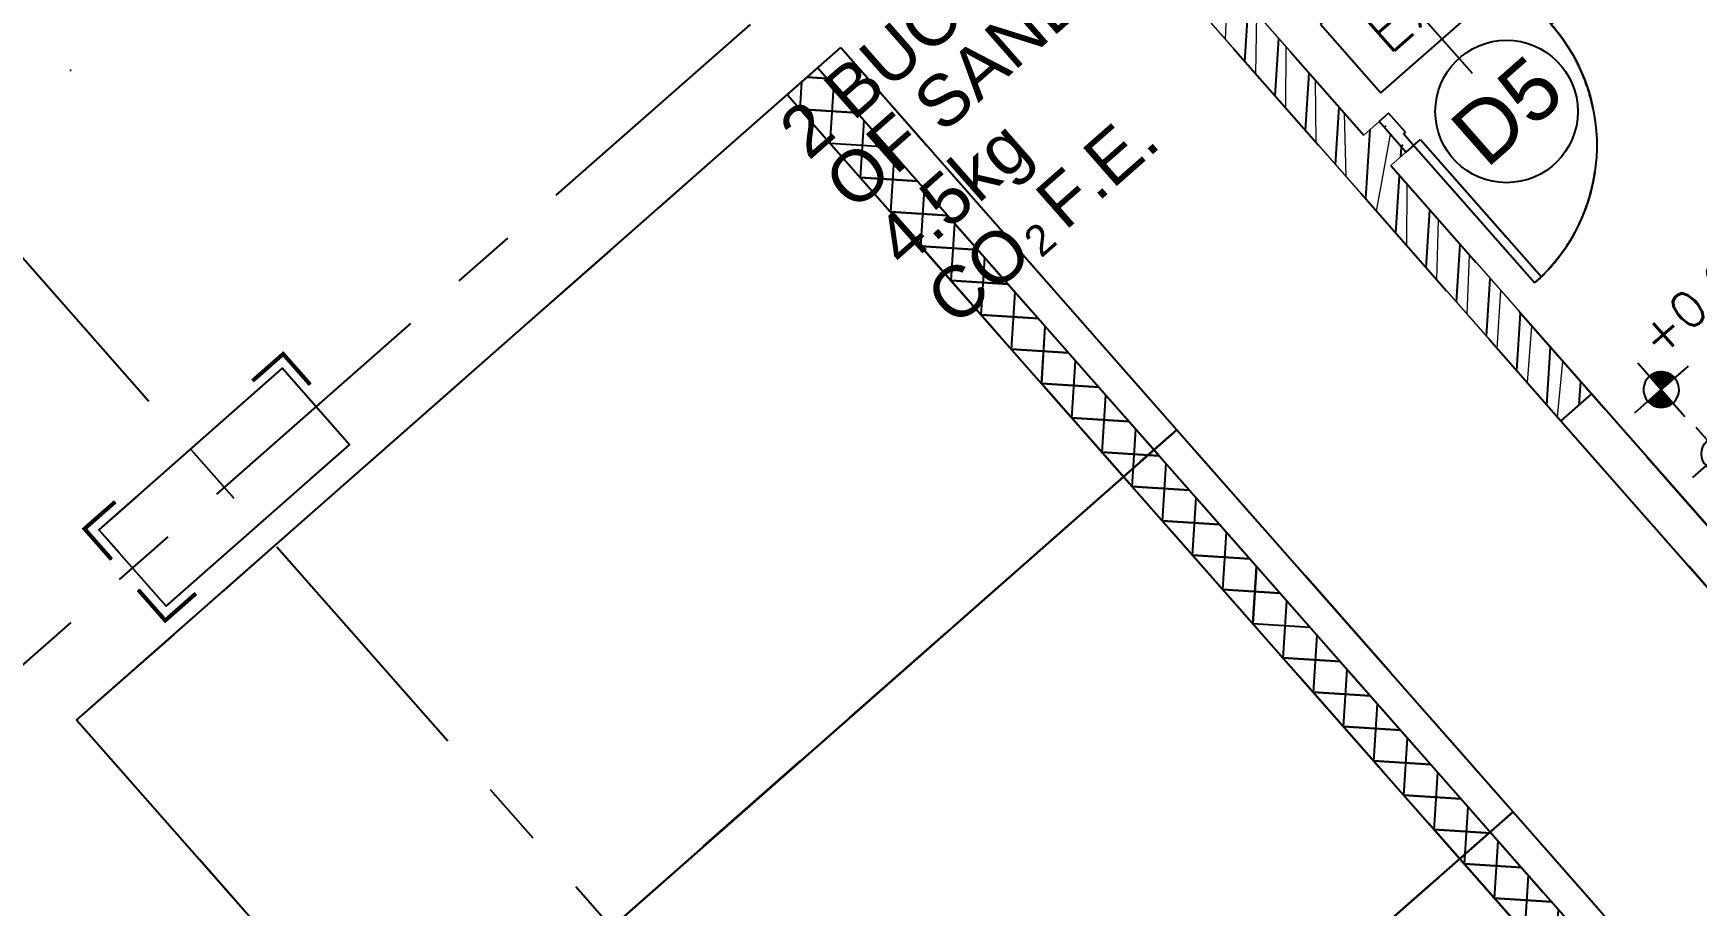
# Model space of a CAD drawing. Header units: millimetres. Extents: x 833946797 to 834440930, y 817746008 to 818399503.
# Drawn here: x 834303370 to 834311541, y 817998788 to 818003073 of the extents above; entities that cross this region are included whole.
import ezdxf
from ezdxf.enums import TextEntityAlignment as Align

# ---------------------------------------------------------------- set-up
doc = ezdxf.new("R2010")
doc.units = ezdxf.units.MM
doc.header["$LTSCALE"] = 100
for name, pattern in [('DASHDOT2', [12.7, 6.35, -3.175, 0, -3.175]), ('Grid Line', [22.224999999999994, 12.7, -3.174999999999999, 3.174999999999999, -3.174999999999999]), ('Hidden', [9.524999999999999, 6.35, -3.175])]:
    doc.linetypes.add(name, pattern=pattern)
for name, color, linetype in [('+C-160', 160, 'Hidden'), ('A-COLS', 3, 'Continuous'), ('arrow', 255, 'Continuous'), ('DLN020__', 6, 'Continuous'), ('DLN030_1', 1, 'Continuous'), ('DLN0401_', 7, 'Continuous'), ('DLN060__', 7, 'Continuous'), ('DLN325__', 7, 'Continuous'), ('DLN580__', 4, 'Continuous'), ('DLN660', 1, 'Continuous'), ('DLN810__', 1, 'Continuous'), ('FITDOOR', 7, 'Continuous'), ('LEVEL', 7, 'Continuous'), ('MOE', 6, 'DASHDOT2')]:
    doc.layers.add(name, color=color, linetype=linetype)
for name, color, linetype, lineweight in [('A-DOOR', 6, 'Continuous', 9), ('A-WALL', 7, 'Continuous', 9), ('CORNER GUARD', 2, 'Continuous', 50)]:
    doc.layers.add(name, color=color, linetype=linetype, lineweight=lineweight)
doc.styles.add('romans', font='romans.shx')
doc.styles.add('Swis721tBT', font='swissl.ttf')
doc.dimstyles.new('INTDIM', dxfattribs={"dimtxt": 200, "dimasz": 125, "dimexe": 100, "dimexo": 150, "dimgap": 80, "dimtad": 1, "dimdec": 0, "dimzin": 9, "dimdsep": 46, "dimtxsty": 'Swis721tBT', "dimblk": 'OPEN30', "dimcen": -125, "dimclrd": 256, "dimclre": 256, "dimclrt": 2, "dimaunit": 1, "dimadec": 1, "dimazin": 0, "dimtfac": 0.4444444444444444, "dimtdec": 0, "dimtix": 1, "dimtmove": 2, "dimatfit": 3, "dimldrblk": 'OPEN30', "dimfxl": 0, "dimtolj": 1, "dimlwd": -1, "dimlwe": -1, "dimarcsym": 0})
doc.dimstyles.new('INTDIM350', dxfattribs={"dimtxt": 350, "dimasz": 200, "dimexe": 100, "dimexo": 150, "dimgap": 100, "dimtad": 1, "dimdec": 0, "dimzin": 9, "dimdsep": 46, "dimtxsty": 'Swis721tBT', "dimblk": 'OPEN30', "dimcen": -125, "dimclrd": 256, "dimclre": 256, "dimclrt": 2, "dimaunit": 1, "dimadec": 1, "dimazin": 0, "dimtfac": 0.4444444444444444, "dimtdec": 0, "dimtix": 1, "dimtmove": 2, "dimatfit": 3, "dimldrblk": 'OPEN30', "dimfxl": 0, "dimtolj": 1, "dimlwd": -1, "dimlwe": -1, "dimarcsym": 0})
pattern_1 = [(86.3501958279957, (-1.192092895507812e-07, 1.192092895507812e-07), (-158.4280186349138, 10.10571182131174), [])]

# ---------------------------------------------------------------- blocks, each defined once
blk = doc.blocks.new('_Open30')
at = {"color": 0, "linetype": 'ByBlock', "lineweight": -2}
for p, q in [((-1, 0.26794919), (0, 0)), ((0, 0), (-1, -0.26794919)), ((0, 0), (-1, 0))]:
    blk.add_line(p, q, dxfattribs=at)
blk = doc.blocks.new('*D30')
at = {"layer": 'Defpoints', "color": 0}
for p in [(834315938.6100206, 818045751.3765471), (834317314.1239, 818044188.4256722), (834265417.4671645, 818001288.9865495)]:
    blk.add_point(p, dxfattribs=at)
at = {"layer": 'DLN030_1', "linetype": 'Continuous'}
for p, q in [((834316037.7089597, 818045638.7737039), (834317380.1898594, 818044113.35711)), ((834266943.1187557, 817999858.1669255), (834317163.986776, 818044056.2937535)), ((834265516.5661036, 818001176.3837065), (834266859.047591, 817999650.9664446))]:
    blk.add_line(p, q, dxfattribs=at)
at = {"layer": 'DLN030_1', "xscale": 200, "yscale": 200, "zscale": 200}
for p, rotation in [((834317314.1239, 818044188.4256722), 41.35019658541407), ((834266792.9816316, 817999726.0350068), 221.350196585414)]:
    blk.add_blockref('_Open30', p, dxfattribs=dict(at, rotation=rotation))
at = {"layer": 'DLN030_1', "color": 2, "insert": (834291094.813788, 818022092.5010924), "char_height": 400, "attachment_point": 1, "rotation": 41.350196585414075, "line_spacing_factor": 0.9385317878468563, "style": 'Swis721tBT'}
blk.add_mtext('\\A1;67300', dxfattribs=at)
blk = doc.blocks.new('*X5')
at = {"color": 0}
for p, q in [((45955.88296590155, 42700), (46155.82083605308, 42700)), ((45956.13663634944, 42693.75), (46155.82083605308, 42693.75)), ((45956.58659627086, 42687.5), (46155.82083605308, 42687.5)), ((45957.23417992554, 42681.25), (46155.82083605308, 42681.25)), ((45958.08132891748, 42675), (46155.82083605308, 42675)), ((45959.13062182577, 42668.75), (46155.82083605308, 42668.75)), ((45960.38531455532, 42662.5), (46155.82083605308, 42662.5)), ((45961.84939291411, 42656.25), (46155.82083605308, 42656.25)), ((45963.52763949186, 42650), (46155.82083605308, 42650)), ((45965.42571759076, 42643.75), (46155.82083605308, 42643.75)), ((45967.55027588873, 42637.5), (46155.82083605308, 42637.5)), ((45969.90907871936, 42631.25), (46155.82083605308, 42631.25)), ((45972.51116853599, 42625), (46155.82083605308, 42625)), ((45975.3670694097, 42618.75), (46155.82083605308, 42618.75)), ((45978.48904368043, 42612.5), (46155.82083605308, 42612.5)), ((45981.89141854007, 42606.25), (46155.82083605308, 42606.25)), ((45985.59100621493, 42600), (46155.82083605308, 42600)), ((45989.60765168721, 42593.75), (46155.82083605308, 42593.75)), ((45993.96495773042, 42587.5), (46155.82083605308, 42587.5)), ((45998.69126201334, 42581.25), (46155.82083605308, 42581.25)), ((46003.82098168398, 42575), (46155.82083605308, 42575)), ((46009.39650945896, 42568.75), (46155.82083605308, 42568.75)), ((46015.47096569654, 42562.5), (46155.82083605308, 42562.5)), ((46022.11233295992, 42556.25), (46155.82083605308, 42556.25)), ((46029.4099326874, 42550), (46155.82083605308, 42550)), ((46037.48510949494, 42543.75), (46155.82083605308, 42543.75)), ((46046.51005492607, 42537.5), (46155.82083605308, 42537.5)), ((46056.74397416842, 42531.25), (46155.82083605308, 42531.25)), ((46068.61144864996, 42525), (46155.82083605308, 42525)), ((46082.90578313846, 42518.75), (46155.82083605308, 42518.75)), ((46101.51054575652, 42512.5), (46155.82083605308, 42512.5)), ((46133.36008534408, 42506.25), (46155.82083605308, 42506.25))]:
    blk.add_line(p, q, dxfattribs=at)
blk = doc.blocks.new('*X4')
at = {"color": 0}
for p, q in [((46155.82083605308, 42900), (46200.19499327346, 42900)), ((46155.82083605308, 42893.75), (46221.90936394812, 42893.75)), ((46155.82083605308, 42887.5), (46237.60222886274, 42887.5)), ((46155.82083605308, 42881.25), (46250.32254979523, 42881.25)), ((46155.82083605308, 42875), (46261.15281880532, 42875)), ((46155.82083605308, 42868.75), (46270.62917321041, 42868.75)), ((46155.82083605308, 42862.5), (46279.06432258031, 42862.5)), ((46155.82083605308, 42856.25), (46286.65980066876, 42856.25)), ((46155.82083605308, 42850), (46293.55459136389, 42850)), ((46155.82083605308, 42843.75), (46299.84935768103, 42843.75)), ((46155.82083605308, 42837.5), (46305.6197603913, 42837.5)), ((46155.82083605308, 42831.25), (46310.92433512129, 42831.25)), ((46155.82083605308, 42825), (46315.8094235008, 42825)), ((46155.82083605308, 42818.75), (46320.31240362975, 42818.75)), ((46155.82083605308, 42812.5), (46324.46388658926, 42812.5)), ((46155.82083605308, 42806.25), (46328.28925688629, 42806.25)), ((46155.82083605308, 42800), (46331.80978137356, 42800)), ((46155.82083605308, 42793.75), (46335.04342549239, 42793.75)), ((46155.82083605308, 42787.5), (46338.0054656343, 42787.5)), ((46155.82083605308, 42781.25), (46340.70895613168, 42781.25)), ((46155.82083605308, 42775), (46343.16509039923, 42775)), ((46155.82083605308, 42768.75), (46345.38348355208, 42768.75)), ((46155.82083605308, 42762.5), (46347.37239573649, 42762.5)), ((46155.82083605308, 42756.25), (46349.13890998229, 42756.25)), ((46155.82083605308, 42750), (46350.68907460933, 42750)), ((46155.82083605308, 42743.75), (46352.02801759425, 42743.75)), ((46155.82083605308, 42737.5), (46353.16003838917, 42737.5)), ((46155.82083605308, 42731.25), (46354.08868132608, 42731.25)), ((46155.82083605308, 42725), (46354.81679369925, 42725)), ((46155.82083605308, 42718.75), (46355.34657085896, 42718.75)), ((46155.82083605308, 42712.5), (46355.67959002734, 42712.5)), ((46155.82083605308, 42706.25), (46355.81683408978, 42706.25))]:
    blk.add_line(p, q, dxfattribs=at)
blk = doc.blocks.new('ELFIN')
at = {"layer": 'LEVEL'}
for p, q in [((0, 0.5), (0, 0)), ((0, 0), (-0.5, 0)), ((0, 0), (0, -0.5)), ((0.5, 0), (0, 0))]:
    blk.add_line(p, q, dxfattribs=at)
for start, end in [(90, 180), (0, 90), (180, 270), (270, 0)]:
    blk.add_arc((0, 0), 0.25, start, end, dxfattribs=at)
at = {"layer": 'LEVEL', "xscale": 0.00125, "yscale": 0.00125, "zscale": 0.00125}
for name in ['*X4', '*X5']:
    blk.add_blockref(name, (-57.69477604507119, -53.38123098095821), dxfattribs=at)
at = {"layer": 'LEVEL', "style": 'romans'}
blk.add_attdef('ELFIN', (0.2542374787153676, 0.3469263632723596), '', height=0.5, dxfattribs=at)
blk = doc.blocks.new('ELEX')
at = {"layer": 'LEVEL'}
for p, q in [((0, 0.5), (0, -0.5)), ((0.5, 0), (-0.5, 0))]:
    blk.add_line(p, q, dxfattribs=at)
blk.add_circle((0, 0), 0.25, dxfattribs=at)
at = {"layer": 'LEVEL', "style": 'romans'}
blk.add_attdef('ELEX', (0.2567988680821145, 0.3535533905960619), '', height=0.5, dxfattribs=at)
blk = doc.blocks.new('DLN_Parking - Parking - 2500 x 5000 _WL_-1233168-Car Park_B2_F')
at = {"layer": 'DLN660'}
for p, q in [((0, 0), (0, 5000)), ((0, 5000), (2500.000000000001, 5000.000000000002)), ((2500.000000000001, 5000.000000000002), (2500, 0)), ((2500, 0), (0, 0))]:
    blk.add_line(p, q, dxfattribs=at)
blk = doc.blocks.new('CORNER GUARD')
at = {"layer": 'CORNER GUARD', "color": 0, "const_width": 20}
blk.add_lwpolyline([(-150.0000007152557, -49.99999976158142), (49.99999976158142, -49.99999988079071), (49.99999952316284, 150.0000001192093)], dxfattribs=at)
at = {"layer": 'Defpoints', "color": 0}
blk.add_lwpolyline([(-150.0000007152557, 1.192092895507812e-07), (-4.76837158203125e-07, 2.384185791015625e-07), (-4.76837158203125e-07, 150.0000001192093)], dxfattribs=at)
blk = doc.blocks.new('DR1CD')
at = {"layer": 'FITDOOR'}
for p, q in [((0, 1), (45, 1)), ((0, 1), (0, 0)), ((45, 0), (45, 1)), ((0, 0), (45, 0))]:
    blk.add_line(p, q, dxfattribs=at)
blk = doc.blocks.new('DR1CM')
at = {"layer": 'FITDOOR', "color": 6}
blk.add_arc((0, 0), 1, 0, 90, dxfattribs=at)
blk = doc.blocks.new('DLN-Single Door - Opening 2 - 950 x2138 _WH_-1922936-Car Park_B2_F')
at = {"layer": 'A-WALL', "lineweight": 25}
for p, q in [((-500.0000000002328, -99.99999989528442), (-499.9999999995343, 100.0000000001164)), ((499.9999999997672, -99.99999996821862), (500.0000000162981, 100.0000000337022))]:
    blk.add_line(p, q, dxfattribs=at)
at = {"layer": 'FITDOOR'}
for p, q in [((-437.4999999995343, 100.0000000022119), (-499.9999999995343, 100.0000000001164)), ((-499.9999999983702, 62.50000000011642), (-499.9999999995343, 100.0000000001164)), ((-437.4999999969732, -24.99999999796273), (-437.4999999995343, 100.0000000022119)), ((437.5000000004657, 100.0000000314903), (500.0000000006985, 100.0000000335276)), ((437.5000000030268, -24.99999996868428), (437.5000000004657, 100.0000000314903)), ((500.0000000018626, 62.50000003346941), (500.0000000006985, 100.0000000335276)), ((-487.9999999983702, 62.50000000040745), (-499.9999999983702, 62.50000000011642)), ((488.0000000018626, 62.50000003312016), (500.0000000018626, 62.50000003346941)), ((-499.9999999960419, -100.000000001397), (-499.999999997206, -62.50000000145519)), ((-487.999999997206, -62.50000000098953), (-499.999999997206, -62.50000000145519)), ((-449.999999995809, -99.99999999976717), (-449.9999999969732, -24.99999999842839)), ((-437.4999999969732, -24.99999999796273), (-449.9999999969732, -24.99999999842839)), ((437.5000000030268, -24.99999996868428), (450.0000000030268, -24.99999996821862)), ((450.000000004191, -99.9999999696156), (450.0000000030268, -24.99999996821862)), ((488.0000000030268, -62.49999996850966), (500.0000000030268, -62.49999996798579)), ((500.000000004191, -99.99999996798579), (500.0000000030268, -62.49999996798579)), ((-449.999999995809, -99.99999999976717), (-499.9999999960419, -100.000000001397)), ((450.000000004191, -99.9999999696156), (500.000000004191, -99.99999996798579))]:
    blk.add_line(p, q, dxfattribs=at)
at = {"layer": 'DLN325__', "extrusion": (0, 0, -1), "yscale": 899.9999999999994, "zscale": -0.9999999999999993, "rotation": 179.9999999980843}
blk.add_blockref('DR1CD', (449.9999999951106, -100.0000000000582), dxfattribs=at)
at = {"layer": 'DLN325__', "extrusion": (0, 0, -1), "xscale": 899.9999999999986, "yscale": 899.9999999999986, "zscale": -899.9999999999986, "rotation": 179.9999999980843}
blk.add_blockref('DR1CM', (449.9999999951106, -100.0000000000582), dxfattribs=at)
blk = doc.blocks.new('DLN-Single Door - Opening 5 -  950 x 2025 _WH_-1665005-Car Park_B2_F')
at = {"layer": 'A-DOOR', "rotation": 359.9999999999991}
blk.add_blockref('DLN-Single Door - Opening 2 - 950 x2138 _WH_-1922936-Car Park_B2_F', (4.999999999534339, 2.328306436538696e-10), dxfattribs=at)
blk = doc.blocks.new('FSEX')
at = {"layer": 'DLN580__'}
for p, q in [((7.275957614183426e-11, 0.5), (7.275957614183426e-11, 0)), ((7.275957614183426e-11, 0.5), (0.9999999999563443, 0.5)), ((0.9999999999563443, 0.5), (1.00000000007276, 0)), ((7.275957614183426e-11, 0), (1.00000000007276, 0))]:
    blk.add_line(p, q, dxfattribs=at)
at = {"layer": 'DLN580__', "style": 'romans'}
blk.add_text('EXIT', height=0.25, dxfattribs=at).set_placement((0.5000000001891749, 0.2499999997671694), align=Align.MIDDLE)
blk = doc.blocks.new('*D105')
at = {"layer": 'Defpoints', "color": 0, "ltscale": 1.5}
for p in [(834308027.6279142, 818005615.7702779, 0.07028772469116412), (834282396.3964703, 817990018.6766576, 0.07028772469116412), (834284248.8423473, 817989719.1091006), (834281716.2108548, 817989644.7147202, 0.07028772469116412), (834286473.8555721, 817987663.2062883, 0.07028772469116412)]:
    blk.add_point(p, dxfattribs=at)
at = {"layer": 'MOE', "linetype": 'Continuous', "ltscale": 1.5}
blk.add_arc((834282363.5510389, 817990037.6508368), 1912.012592885631, 335.9817714755513, 25.26181261468687, dxfattribs=at)
at = {"layer": 'MOE', "ltscale": 1.5, "xscale": 200, "yscale": 200, "zscale": 200}
for p, rotation in [((834283998.0184056, 817991029.7741066), 118.2598019028831), ((834284019.1654139, 817989081.2339838), 242.983782187355)]:
    blk.add_blockref('_Open30', p, dxfattribs=dict(at, rotation=rotation))
at = {"layer": 'MOE', "color": 2, "ltscale": 1.5, "insert": (834284555.3055726, 817990061.4373889), "char_height": 350, "attachment_point": 5, "rotation": 270.6217920446079, "style": 'Swis721tBT'}
blk.add_mtext('\\A1;{\\C1;>30%%D}', dxfattribs=at)
blk = doc.blocks.new('A$C029C5A43')
at = {"layer": '+C-160'}
for p, q in [((50720.9615342617, 80515.69955301285), (50520.96153378487, 80515.69955289364)), ((50520.96153378487, 80515.69955289364), (50520.9615342617, 80315.69955301285)), ((51620.96153497696, 80515.69955062866), (51820.9615354538, 80515.69955086708)), ((51820.9615354538, 80515.69955086708), (51820.96153497696, 80315.69955086708)), ((50720.96153450012, 80465.69955313206), (50570.96153402328, 80465.69955289364)), ((50570.96153402328, 80465.69955289364), (50570.9615342617, 80315.69955289364)), ((50570.96153736115, 80465.69954741001), (50570.96153569221, 79965.69954764843)), ((51770.96153736115, 80465.69954502583), (50570.96153736115, 80465.69954741001)), ((51770.96153712273, 80465.69954490662), (50570.96153688431, 80465.6995472908)), ((50570.96153688431, 80465.6995472908), (50570.96153569221, 79965.69954764843)), ((51620.96153497696, 80465.69955074787), (51770.96153497696, 80465.69955062866)), ((51770.96153497696, 80465.69955062866), (51770.96153497696, 80315.69955086708)), ((51770.96153640747, 79965.69954490662), (51770.96153736115, 80465.69954502583)), ((51770.96153640747, 79965.69954490662), (51770.96153712273, 80465.69954490662)), ((56316.32889080048, 80465.69955170155), (56316.32541036606, 76122.4701526165)), ((56516.32889032364, 80265.69955170155, -0.0093365712309606), (56516.32816314697, 77815.69886851311, -0.02806628450367191)), ((50520.96153450012, 79915.69955325127), (50520.96153450012, 80115.69955325127)), ((50570.96153497696, 79965.69955325127), (50570.96153450012, 80115.69955325127)), ((50720.96153497696, 79965.69955337048), (50570.96153497696, 79965.69955325127)), ((50570.96153569221, 79965.69954764843), (51770.96153640747, 79965.69954490662)), ((50570.96153569221, 79965.69954764843), (51770.96153640747, 79965.69954490662)), ((50720.96153497696, 79915.69955348969), (50520.96153450012, 79915.69955325127)), ((49870.96153783798, 77335.69955420494), (49870.96153783798, 79835.69955420494)), ((49870.96153783798, 79835.69955420494), (54870.96153783798, 79835.69955420494)), ((54521.13523674011, 79740.03275048733), (54616.80204057693, 79835.69955444336)), ((54521.13523650169, 79835.69955444336), (54720.96153998375, 79835.69955468178)), ((54521.1352353096, 47765.70351755619), (54521.13523650169, 79835.69955444336)), ((54720.96153998375, 79766.45982027054), (54651.72180557251, 79835.69955468178)), ((54720.96153998375, 79835.69955468178), (54720.96153783798, 47765.70351755619)), ((54870.96153783798, 79835.69955420494), (54870.96153783798, 77335.69955420494)), ((54720.96153998375, 79541.95341706276), (54521.13523650169, 79741.77972054482)), ((54521.13523674011, 79515.52634763718), (54720.96154022217, 79715.3526507616)), ((54720.96153998375, 79317.44701421261), (54521.13523674011, 79517.27331745625)), ((54521.13523674011, 79291.01994466782), (54720.96154022217, 79490.84624791145)), ((54720.96153974533, 79092.94061100483), (54521.13523650169, 79292.76691448689)), ((54521.13523674011, 79066.51354169846), (54720.96153998375, 79266.33984470367)), ((54720.96153998375, 78868.43420791626), (54521.13523674011, 79068.26051139832)), ((54521.13523674011, 78842.0071387291), (54720.96153974533, 79041.83344185352)), ((54720.96153974533, 78643.9278049469), (54521.13523650169, 78843.75410830975)), ((54521.13523674011, 78617.50073552132), (54720.96153974533, 78817.32703876495)), ((54720.96153974533, 78419.42140185833), (54521.13523674011, 78619.24770510197)), ((56316.32729411125, 78471.76590442657), (56516.32841825485, 78671.76702833176)), ((54521.13523674011, 78392.99433267117), (54720.96153974533, 78592.8206357956)), ((54720.96153974533, 78194.91499876976), (54521.13523650169, 78394.74130225182)), ((54521.13523674011, 78168.4879297018), (54720.96153974533, 78368.31423282623)), ((56316.32711410522, 78247.25932133198), (56516.32835149765, 78447.2605587244)), ((56316.32693433762, 78022.7527384758), (56516.32828497887, 78222.75408923626)), ((54720.96153974533, 77970.40859568119), (54521.13523650169, 78170.23489904404)), ((54521.13523674011, 77943.98152673244), (54720.96153974533, 78143.80782997608)), ((56316.32675433159, 77798.24615550041), (56516.32821846008, 77998.24761939049)), ((54720.96153974533, 77745.90219259262), (54521.13523650169, 77945.72849595547)), ((54521.13523674011, 77719.47512376308), (54720.96153998375, 77919.30142688751)), ((56316.32657432556, 77573.73957240582), (56557.88601660728, 77815.29901444912)), ((56678.82808065414, 77815.69887530804, -0.03018234435550822), (56616.32808065414, 77815.69887161255, -0.03018234435550822)), ((56616.32808303833, 77778.19887161255, -0.03018234435550822), (56616.32808065414, 77815.69887161255, -0.03018234435550822)), ((56678.82808828354, 77690.69887518883, -0.03018234435550822), (56678.82808065414, 77815.69887530804, -0.03018234435550822)), ((54720.96153974533, 77521.39578962326), (54521.13523626328, 77721.2220929861)), ((56628.32808303833, 77778.1988722086, -0.03018234435550822), (56616.32808303833, 77778.19887161255, -0.03018234435550822)), ((54521.13523650169, 77494.96872079372), (54720.96153974533, 77694.79502391815)), ((56582.37967252731, 77615.28626787663), (56616.32803249359, 77649.23462748528)), ((56616.32809257507, 77615.69887161255, -0.03018234435550822), (56616.32809042931, 77653.19887161255, -0.03018234435550822)), ((56628.32809019089, 77653.1988722086, -0.03018234435550822), (56616.32809042931, 77653.19887161255, -0.03018234435550822)), ((56678.82808828354, 77690.69887518883, -0.03018234435550822), (56666.32808804512, 77690.69887459278, -0.03018234435550822)), ((56666.32809257507, 77615.69887447357, -0.03018234435550822), (56666.32808804512, 77690.69887459278, -0.03018234435550822)), ((56516.32810378075, 77615.68612098694, -0.02959533771113929), (56516.32651615143, 72265.29376471043, -0.07049790374274484)), ((56666.32809257507, 77615.69887447357, -0.03018234435550822), (56616.32809257507, 77615.69887161255, -0.03018234435550822)), ((56666.32809257507, 77615.69887447357, -0.03018234435550822), (56711.32809257507, 77615.69887721539, -0.03018234435550822)), ((56666.32814455032, 76715.69887459278, -0.03018234435550822), (56666.32809257507, 77615.69887447357, -0.03018234435550822)), ((56711.32809257507, 77615.69887721539, -0.03018234435550822), (56711.32814455032, 76715.69887709618, -0.03018234435550822)), ((54720.96153974533, 77296.88938653469), (54521.13523650169, 77496.71568989754)), ((54521.13523674011, 77270.46231782436), (54720.96153974533, 77470.28862094879)), ((56316.32639455795, 77349.23298954964), (56516.32808542252, 77549.2346804142)), ((54870.96153783798, 77335.69955420494), (49870.96153783798, 77335.69955420494)), ((49870.96153736115, 77335.69955444336), (54870.96153759956, 77335.69955444336)), ((54870.96153759956, 77335.69955444336), (54870.96153736115, 74835.69955444336)), ((56316.32621479034, 77124.72640645504), (56516.32801866531, 77324.72821056843)), ((54720.96153974533, 77072.38298332691), (54521.13523650169, 77272.20928668976)), ((54521.13523674011, 77045.955914855), (54720.96153974533, 77245.78221797943)), ((56316.3260345459, 76900.21982359886), (56516.32795214653, 77100.2217411995)), ((54720.96153974533, 76847.87658035755), (54521.13523626328, 77047.70288360119)), ((54521.13523650169, 76821.44951176643), (54720.96153974533, 77021.27581489086)), ((54720.96153974533, 76623.37017726898), (54521.13523626328, 76823.19648063183)), ((56316.32585477829, 76675.71324062347), (56516.32788562775, 76875.71527147293)), ((54521.13523674011, 76596.94310891628), (54720.96153974533, 76796.7694119215)), ((56666.32814455032, 76715.69887459278, -0.03018234435550822), (56711.32814455032, 76715.69887709618, -0.03018234435550822)), ((54720.96153974533, 76398.86377418041), (54521.13523650169, 76598.69007766247)), ((54521.13523674011, 76372.43670582771), (54720.96153974533, 76572.26300895214)), ((56316.32567453384, 76451.20665764809), (56516.32781887054, 76651.20880186558)), ((56316.32549476624, 76226.70007455349), (56516.32775259018, 76426.70233225822)), ((54720.96153974533, 76174.35737109184), (54521.13523626328, 76374.18367445469)), ((54521.13523650169, 76147.93030285835), (54720.96153974533, 76347.75660610199)), ((56436.202023983, 76122.07020103931), (56516.32768583298, 76202.19586277008)), ((54720.96153974533, 75949.85096812248), (54521.13523650169, 76149.67727136612)), ((54521.13523650169, 75923.42389988899), (54720.96153974533, 76123.25020301342)), ((56316.32540607452, 76122.47015202045), (56316.32215070724, 72065.30244731903)), ((56516.32766103745, 76122.46999168396, -0.04101064471602886), (56316.32540607452, 76122.47015202045)), ((56516.32961034775, 76122.46999192238), (56316.32540631294, 76122.47015225887)), ((56516.32651662827, 72265.70022392273), (56516.32961034775, 76122.46999192238)), ((54720.96153974533, 75725.3445649147), (54521.13523626328, 75925.17086827755)), ((54521.13523674011, 75698.91749691963), (54720.96153974533, 75898.74379992485)), ((54720.96153974533, 75500.83816194534), (54521.13523626328, 75700.66446530819)), ((54521.13523650169, 75474.41109406948), (54720.96153974533, 75674.2373970747)), ((54720.96153974533, 75276.33175873756), (54521.13523650169, 75476.15806221962)), ((54521.13523674011, 75249.90469098091), (54720.96153974533, 75449.73099398613)), ((54720.96153974533, 75051.8253557682), (54521.13523650169, 75251.65165901184)), ((54521.13523650169, 75025.39828789234), (54720.96153974533, 75225.22459101677)), ((54720.96153950691, 74827.31895279884), (54521.13523626328, 75027.14525604248)), ((54521.13523674011, 74800.8918851614), (54720.96153974533, 75000.7181879282)), ((49870.96153783798, 74835.69955432415), (54870.96153783798, 74835.69955432415)), ((54870.96153736115, 74835.69955444336), (49870.96153759956, 74835.69955444336)), ((54720.96153950691, 74602.81254959106), (54521.13523626328, 74802.63885295391)), ((54521.13523650169, 74576.38548207283), (54720.96153974533, 74776.21178507805)), ((54870.96153783798, 74835.69955432415), (54870.96153759956, 72335.69955444336)), ((54720.96153974533, 74378.3061465025), (54521.13523626328, 74578.13244986534)), ((54521.13523650169, 74351.87907910347), (54720.96153974533, 74551.70538210869))]:
    blk.add_line(p, q, dxfattribs=at)
at = {"layer": '+C-160', "lineweight": 18}
for p, q in [((51770.96153736115, 80465.6995447874, 0.07028772469116404), (50570.96153783798, 80465.6995472908, 0.07028772469116404)), ((50570.96153783798, 80465.6995472908, 0.07028772469116404), (50570.96153664589, 79965.69954741001, 0.07028772469116404)), ((51770.96153688431, 79965.69954490662, 0.07028772469116404), (51770.96153736115, 80465.6995447874, 0.07028772469116404)), ((50570.96153664589, 79965.69954741001, 0.07028772469116404), (51770.96153688431, 79965.69954490662, 0.07028772469116404)), ((56516.32816314697, 77815.69886851311, -0.02806628450367191), (56616.32808113098, 77815.69887161255, -0.03018234435550822)), ((56616.32802224159, 77815.68612456322, -0.00629230130741866), (56616.32802200317, 77615.68612468243, -0.00629230130741866)), ((56516.328104496, 77615.68612134457, -0.004176241455582347), (56616.32802200317, 77615.68612468243, -0.00629230130741866))]:
    blk.add_line(p, q, dxfattribs=at)
at = {"layer": '+C-160', "ltscale": 1.5}
blk.add_line((57116.32802343369, 77690.28626799583), (57116.32802557945, 78415.28452646732), dxfattribs=at)
at = {"layer": '+C-160', "lineweight": 25}
blk.add_line((56616.32809257507, 77615.69887161255, -0.03018234435550822), (56616.32808065414, 77815.69887161255, -0.03018234435550822), dxfattribs=at)
at = {"layer": '+C-160'}
blk.add_arc((56666.32809257507, 77615.69887447357, -0.03018234435550822), 899.9999999999985, 270, 3.415094585006371e-06, dxfattribs=at)

msp = doc.modelspace()

# ---------------------------------------------------------------- hatches: boundary and pattern name
at = {"layer": 'A-WALL'}
h = msp.add_hatch(dxfattribs=at)
h.set_pattern_fill('ANSI31', scale=50, angle=-6.361109362927034e-15)
h.set_pattern_definition(pattern_1)
edge = h.paths.add_edge_path()
edge.add_line((834373398.9201546, 817975260.548027), (834373587.7881666, 817975426.7660248))
edge.add_line((834373587.7881668, 817975426.7660248), (834373233.2643241, 817980497.9923743))
edge.add_line((834373233.2643241, 817980497.9923743), (834338943.7585428, 818019460.0237285))
edge.add_arc((834332615.6261824, 818013879.7363707), 8437.112430546018, 41.40656209306128, 102.7631053202158)
edge.add_line((834330751.6949148, 818022108.3830634), (834321993.2614791, 818032060.3016281))
edge.add_line((834321993.2614793, 818032060.3016281), (834277327.4665351, 817992751.0563895))
edge.add_line((834277327.466535, 817992751.0563895), (834277459.5984685, 817992600.9192455))
edge.add_line((834277459.5984687, 817992600.9192456), (834321975.2562567, 818031778.0322049))
edge.add_line((834321975.2562566, 818031778.0322047), (834330680.6719674, 818021886.3572645))
edge.add_arc((834332615.6256013, 818013879.7351375), 8237.113781559863, 41.40793444522251, 103.58612611412508, ccw=False)
edge.add_line((834338793.6214172, 818019327.8918118), (834373038.4656745, 817980416.6081657))
edge.add_line((834373038.4656745, 817980416.6081657), (834373398.9201547, 817975260.5480269))
h = msp.add_hatch(dxfattribs=at)
h.set_pattern_fill('ANSI31', scale=50, angle=-6.361109362927034e-15)
h.set_pattern_definition(pattern_1)
h.paths.add_polyline_path([(834310874.5507095, 818001169.9910581), (834311024.6896313, 818001302.1243416), (834310038.1824172, 818002423.0605237), (834310113.2509161, 818002489.1264303), (834309981.1106222, 818002639.2731645), (834309906.042123, 818002573.2072582), (834308287.4262367, 818004412.388043), (834308362.4947358, 818004478.4539499), (834308230.3628194, 818004628.5910761), (834308005.1571949, 818004430.3932528)])
at = {"layer": 'DLN060__'}
h = msp.add_hatch(dxfattribs=at)
h.set_pattern_fill('EARTH', color=251, scale=150, angle=45.00000000000045)
h.set_pattern_definition([(86.35019582799568, (1453154.080526948, 238293.1648491621), (-889.9338408816122, 1011.202382737353), [952.4999999999997, -952.4999999999997]), (86.35019582799568, (1452797.617485166, 238315.9027007818), (-889.9338408816122, 1011.202382737353), [952.4999999999997, -952.4999999999997]), (86.35019582799568, (1452441.154443264, 238338.6405525208), (-889.9338408816122, 1011.202382737353), [952.4999999999997, -952.4999999999997]), (176.3501958279956, (1452329.91271317, 238465.0408502817), (-1011.202382737353, -889.9338408816122), [952.4999999999997, -952.4999999999997]), (176.3501958279956, (1452352.650564909, 238821.5038923025), (-1011.202382737353, -889.9338408816122), [952.4999999999997, -952.4999999999997]), (176.3501958279956, (1452375.388416171, 239177.9669340849), (-1011.202382737353, -889.9338408816122), [952.4999999999997, -952.4999999999997])])
edge = h.paths.add_edge_path()
edge.add_line((834303001.7276638, 817954269.3640027), (834304578.4320031, 817955656.4492704))
edge.add_line((834304578.4320035, 817955656.4492706), (834331037.8483403, 817925591.4898139))
edge.add_line((834331037.84834, 817925591.4898137), (834375206.4562329, 817964463.1732086))
edge.add_line((834375206.4562325, 817964463.1732087), (834374060.8627851, 817980844.7536951))
edge.add_line((834374060.8627853, 817980844.7536948), (834339581.52124, 818020021.9484737))
edge.add_arc((834332615.9355372, 818013881.6562957), 9285.611030570026, 41.3967707884505, 99.60462301211987)
edge.add_line((834331066.6470942, 818023037.1069965), (834322069.7839626, 818033259.9453678))
edge.add_line((834322069.7839628, 818033259.9453679), (834273725.6293017, 817990713.4683118))
edge.add_line((834273725.6293014, 817990713.4683118), (834304578.4320035, 817955656.4492704))
edge.add_line((834304578.4320037, 817955656.4492702), (834303001.7276647, 817954269.3640032))
edge.add_line((834303001.7276647, 817954269.3640034), (834270761.539974, 817990902.8227202))
edge.add_line((834270761.5399741, 817990902.8227199), (834322258.575107, 818036224.0691499))
edge.add_line((834322258.5751069, 818036224.0691499), (834331970.2700638, 818025188.991452))
edge.add_arc((834332622.2949393, 818013717.2690969), 11490.23717038002, 42.02614068141469, 93.25305315063548, ccw=False)
edge.add_line((834341157.6965528, 818021409.6334623), (834375550.7708069, 817982329.9209781))
edge.add_line((834375550.770807, 817982329.9209781), (834377279.0058944, 817963489.7294939))
edge.add_line((834377279.0058941, 817963489.7294935), (834330848.7932926, 817922627.6645511))
edge.add_line((834330848.7932928, 817922627.6645511), (834303001.7276639, 817954269.3640026))
at = {"layer": 'DLN810__'}
h = msp.add_hatch(dxfattribs=at)
h.set_pattern_fill('ANSI37', color=256, scale=49.99999999999999, angle=4.452776554048923e-13)
h.set_pattern_definition([(86.3501958132782, (834319897.6396546, 817945893.6157944), (-158.428018632318, 10.10571186200697), []), (176.3501958132782, (834319897.6396546, 817945893.6157944), (-10.10571186200697, -158.428018632318), [])])
h.paths.add_polyline_path([(834307073.4824835, 818002771.7495807), (834307223.4892178, 818002903.7667434), (834328410.8394547, 817978829.2815825), (834328260.8327211, 817978697.2644207)])

# ---------------------------------------------------------------- linework, layer by layer
at = {"layer": 'A-COLS', "lineweight": 18, "elevation": 0.07028772469116404}
msp.add_lwpolyline([(834304592.7510778, 818001427.7529082), (834303691.9283211, 818000634.9614096), (834304022.2581122, 818000259.6185943), (834304923.0808692, 818001052.4100932)], close=True, dxfattribs=at)
at = {"layer": 'A-COLS'}
for points in [[(834303691.9283209, 818000634.9614094), (834304022.2581114, 818000259.6185938), (834304923.0808688, 818001052.4100928), (834304592.7510777, 818001427.7529085)], [(834304923.0808688, 818001052.4100928), (834304592.7510775, 818001427.7529081), (834303691.9283204, 818000634.961409), (834304022.2581114, 818000259.6185938)]]:
    msp.add_lwpolyline(points, close=True, dxfattribs=at)
msp.add_lwpolyline([(834310874.2865378, 818001170.2912202), (834313554.6908219, 817998124.6315777), (834315397.353335, 817999746.3126136), (834315264.9590662, 817999896.7478423), (834313572.4365133, 817998407.2021098), (834311024.4269257, 818001302.4257945), (834310874.2865379, 818001170.2912207)], dxfattribs=at)
at = {"layer": 'A-WALL'}
for p, q in [((834308004.8930258, 818004430.6934179), (834310874.2865405, 818001170.2912234)), ((834308287.1620679, 818004412.6882083, -0.0093365712309606), (834309905.777954, 818002573.5074232, -0.02806628450367191)), ((834310037.9182482, 818002423.3606888, -0.02959533771113929), (834313572.7050443, 817998406.8969865, -0.07049790374274484))]:
    msp.add_line(p, q, dxfattribs=at)
at = {"layer": 'A-WALL', "lineweight": 18}
for p, q in [((834309905.777954, 818002573.5074232, -0.02806628450367191), (834309980.8464533, 818002639.5733297, -0.03018234435550822)), ((834309980.8548307, 818002639.5637219, -0.00629230130741866), (834310112.9867473, 818002489.4265958, -0.00629230130741866)), ((834310037.9182483, 818002423.3606894, -0.004176241455582347), (834310112.9867473, 818002489.4265958, -0.00629230130741866))]:
    msp.add_line(p, q, dxfattribs=at)
at = {"layer": 'arrow'}
msp.add_line((834311024.4254625, 818001302.4245064, -0.04101064471602886), (834310874.2865378, 818001170.2912202), dxfattribs=at)
at = {"layer": 'DLN020__', "linetype": 'Grid Line'}
for p, q in [((834338590.2186033, 818031014.5093806), (834269252.2881203, 817969991.9368008)), ((834353860.2374038, 817944538.5547564), (834286307.1332141, 818021296.9122673))]:
    msp.add_line(p, q, dxfattribs=at)
at = {"layer": 'DLN0401_', "color": 0}
msp.add_circle((834310607.1860222, 818002689.4946032, 0.006292301307418709), 349.9999999999999, dxfattribs=at)
msp.add_circle((834310607.1860222, 818002689.4946032, 0.006292301307418709), 349.9999999999999, dxfattribs=at)
at = {"layer": 'DLN810__'}
msp.add_lwpolyline([(834307073.4824835, 818002771.7495807), (834307223.4892178, 818002903.7667434), (834328410.8394547, 817978829.2815825), (834328260.8327211, 817978697.2644207)], close=True, dxfattribs=at)
at = {"layer": 'MOE', "ltscale": 1.5}
for points in [[(834310439.0442634, 818002875.7576444), (834309960.0672171, 818003420.0034196), (834311334.0207434, 818004629.1854334), (834325278.551654, 818028024.6073276)], [(834310439.0442632, 818002875.7576442), (834308027.6279143, 818005615.7702782), (834282396.3964697, 817990018.6766571)]]:
    msp.add_lwpolyline(points, dxfattribs=at)

# ---------------------------------------------------------------- block references
at = {"rotation": 41.35019582799567}
msp.add_blockref('A$C029C5A43', (834318889.4698145, 817906820.3266928), dxfattribs=at)
at = {"layer": 'A-DOOR', "rotation": 41.35019915508106}
msp.add_blockref('DLN-Single Door - Opening 5 -  950 x 2025 _WH_-1665005-Car Park_B2_F', (834310418.5017835, 818002891.5312861, -0.03018234435550822), dxfattribs=at)
at = {"layer": 'CORNER GUARD', "xscale": -1}
for p, rotation in [((834304592.7510724, 818001427.7529116), 221.3501958279957), ((834304022.2581067, 818000259.618597), 41.3501958664126)]:
    msp.add_blockref('CORNER GUARD', p, dxfattribs=dict(at, rotation=rotation))
at = {"layer": 'CORNER GUARD', "rotation": 221.3501958947497}
msp.add_blockref('CORNER GUARD', (834303691.9283142, 818000634.9614112), dxfattribs=at)
at = {"layer": 'DLN580__', "xscale": 900.0000000000001, "yscale": 900.0000000000001, "zscale": 900.0000000000001, "rotation": 41.3501958279957}
msp.add_blockref('FSEX', (834309990.1216053, 818002780.3980759, -0.006292301307418589), dxfattribs=at)
msp.add_blockref('FSEX', (834309990.1216053, 818002780.3980759, -0.006292301307418589), dxfattribs=at)
at = {"layer": 'DLN660', "rotation": 311.3501958279957}
for p in [(834303582.6639138, 817999699.5677595), (834305234.3128734, 817997822.8536861), (834306885.9618334, 817995946.1396127)]:
    msp.add_blockref('DLN_Parking - Parking - 2500 x 5000 _WL_-1233168-Car Park_B2_F', p, dxfattribs=at)
at = {"layer": 'LEVEL', "xscale": 349.9999999999999, "yscale": 349.9999999999999, "zscale": 349.9999999999999, "rotation": 41.3501958279957}
for name, p, values in [('ELFIN', (834311367.2099812, 818001322.8059596, -0.07028772469116416), {'ELFIN': '+0.00'}), ('ELEX', (834311652.1711386, 818001007.5984792, -0.07028772469116416), {'ELEX': '-0.05'})]:
    msp.add_blockref(name, p, dxfattribs=at).add_auto_attribs(values)

# ---------------------------------------------------------------- texts
at = {"layer": 'DLN0401_', "style": 'Swis721tBT'}
msp.add_text('D5', height=299.9999999999999, rotation=41.35019658668386, dxfattribs=at).set_placement((834310506.9840491, 818002403.8719807, 0.006292301318937189))
msp.add_text('D5', height=299.9999999999999, rotation=41.35019658668386, dxfattribs=at).set_placement((834310506.9840491, 818002403.8719807, 0.006292301318937189))
at = {"layer": 'DLN580__', "style": 'Swis721tBT'}
for s, height, p in [('2 BUCKET', 250, (834307178.077343, 818002444.1999)), ('2 BUCKET', 250, (834307178.077343, 818002444.1999)), ('OF SAND', 250, (834307400.0589633, 818002191.9695286)), ('4.5kg', 250, (834307646.4849881, 818001911.9637887)), ('4.5kg', 250, (834307646.4849881, 818001911.9637887)), ('CO  F.E.', 250, (834307899.0580317, 818001624.9733949)), ('CO  F.E.', 250, (834307899.0580317, 818001624.9733949)), ('2', 150, (834308320.3753699, 818001966.0789264)), ('2', 150, (834308320.3753699, 818001966.0789264))]:
    msp.add_text(s, height=height, rotation=41.35019658668386, dxfattribs=at).set_placement(p)

# ---------------------------------------------------------------- dimensions: what is measured, and where the dimension line sits
at = {"layer": 'DLN030_1'}
dim = msp.add_linear_dim(base=(834317314.1239, 818044188.4256722), p1=(834265417.4671644, 818001288.9865495), p2=(834315938.6100209, 818045751.3765472), angle=41.35019658541407, dimstyle='INTDIM', override={"dimtxt": 400, "dimasz": 200, "dimarcsym": 2}, dxfattribs=at)
dim.commit()
dim.dimension.update_dxf_attribs({"geometry": '*D30', "text_midpoint": (834291810.586377, 818022367.2037851), "dimtype": 160})
at = {"layer": 'MOE', "ltscale": 1.5}
dim = msp.add_angular_dim_2l(base=(834284248.8423473, 817989719.1091006), line1=((834282396.3964707, 817990018.6766578), (834286473.8555725, 817987663.2062886)), line2=((834281716.210855, 817989644.7147205), (834308027.6279143, 818005615.7702782)), text='{\\C1;>30%%D}', dimstyle='INTDIM350', dxfattribs=at)
dim.commit()
dim.dimension.update_dxf_attribs({"geometry": '*D105', "text_midpoint": (834284555.3055724, 817990061.4373888, -0.07028772469116412)})

doc.saveas('drawing.dxf')
